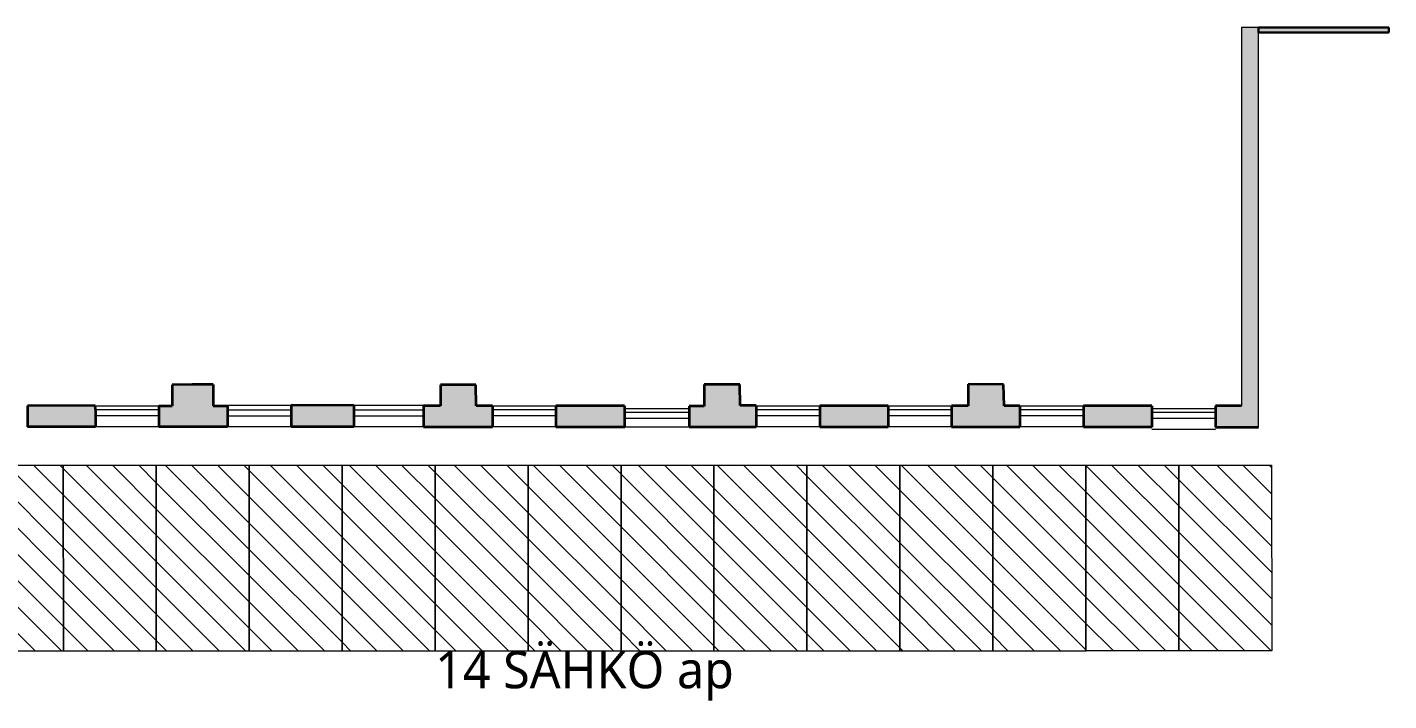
# Model space of a CAD drawing. Header units: millimetres. Extents: x -2569 to 735611, y -420503 to 265310.
# Drawn here: x 456196 to 492816, y 4059 to 22174 of the extents above; entities that cross this region are included whole.
import ezdxf

# ---------------------------------------------------------------- set-up
doc = ezdxf.new("R2010")
doc.units = ezdxf.units.MM
doc.linetypes.add('DASHDOT', pattern=[10, 5, -2.5, 0, -2.5])
for name, color, linetype, lineweight in [('02 IKKUNAT', 130, 'Continuous', 13), ('02 KANTAVA', 24, 'Continuous', 35), ('02 KANTAVA _väri', 2, 'Continuous', 35), ('02 SEINALINJA', 151, 'Continuous', 13), ('10 AP2', 7, 'DASHDOT', 9), ('AP sähköauton latauspiste', 150, 'Continuous', 15)]:
    doc.layers.add(name, color=color, linetype=linetype, lineweight=lineweight)
doc.styles.get("Standard").update_dxf_attribs({"font": ''})
doc.styles.get('Standard').set_extended_font_data('Roboto')

# ---------------------------------------------------------------- blocks, each defined once
blk = doc.blocks.new('parkkiruutu')
h = blk.add_hatch()
h.set_pattern_fill('ANSI31', color=256, scale=4000)
h.set_pattern_definition([(45, (0, 0), (-353.553, 353.553), [])])
h.paths.add_polyline_path([(0, 0), (5000, 0), (5000, -2500), (0, -2500)])
blk.add_lwpolyline([(0, 0), (5000, 0), (5000, -2500), (0, -2500)], close=True)

msp = doc.modelspace()

# ---------------------------------------------------------------- hatches: boundary and pattern name
at = {"layer": '02 KANTAVA _väri'}
h = msp.add_hatch(color=256, dxfattribs=at)
h.dxf.hatch_style = 1
h.paths.add_polyline_path([(489309, 22171), (488859, 22171), (488859, 11995), (488159, 11995), (488156, 11893), (488156, 11420), (489309, 11421)])
h = msp.add_hatch(color=256, dxfattribs=at)
h.dxf.hatch_style = 1
h.paths.add_polyline_path([(492816, 22171), (489310, 22171), (489310, 22031), (492816, 22031)])
h = msp.add_hatch(color=256, dxfattribs=at)
h.dxf.hatch_style = 1
h.paths.add_polyline_path([(461581, 11995), (461201, 11995), (461201, 12567), (460635, 12561), (460094, 12558), (460094, 11994), (459736, 11994), (459736, 11426), (461581, 11425)])
h = msp.add_hatch(color=256, dxfattribs=at)
h.dxf.hatch_style = 1
h.paths.add_polyline_path([(468706, 11878), (468706, 11988), (468267, 11987), (468261, 12559), (467308, 12559), (467308, 11989), (466858, 11989), (466858, 11879), (466858, 11422), (468706, 11421)])
h = msp.add_hatch(color=256, dxfattribs=at)
h.dxf.hatch_style = 1
h.paths.add_polyline_path([(475803, 12000), (475368, 11997), (475358, 12564), (474405, 12561), (474405, 11981), (473995, 11981), (473995, 11871), (473995, 11419), (475803, 11419), (475803, 11890)])
h = msp.add_hatch(color=256, dxfattribs=at)
h.dxf.hatch_style = 1
h.paths.add_polyline_path([(482891, 11880), (482891, 11990), (482468, 11990), (482456, 12564), (481503, 12576), (481503, 11993), (481057, 11994), (481057, 11884), (481057, 11419), (482891, 11420)])
h = msp.add_hatch(color=256, dxfattribs=at)
h.dxf.hatch_style = 1
h.paths.add_polyline_path([(458028, 11898), (458025, 12001), (456199, 11989), (456199, 11429), (458028, 11428)])
h = msp.add_hatch(color=256, dxfattribs=at)
h.dxf.hatch_style = 1
h.paths.add_polyline_path([(464980, 12001), (463292, 12007), (463291, 11890), (463291, 11424), (464980, 11423)])
h = msp.add_hatch(color=256, dxfattribs=at)
h.dxf.hatch_style = 1
h.paths.add_polyline_path([(472264, 11882), (472264, 11992), (470416, 11992), (470416, 11882), (470416, 11420), (472264, 11418)])
h = msp.add_hatch(color=256, dxfattribs=at)
h.dxf.hatch_style = 1
h.paths.add_polyline_path([(479356, 11880), (479356, 11990), (477518, 11991), (477518, 11881), (477518, 11419), (479356, 11419)])
h = msp.add_hatch(color=256, dxfattribs=at)
h.dxf.hatch_style = 1
h.paths.add_polyline_path([(486441, 11879), (486441, 11989), (484605, 11992), (484605, 11882), (484605, 11420), (486441, 11420)])

# ---------------------------------------------------------------- linework, layer by layer
at = {"layer": '02 IKKUNAT', "linetype": 'Continuous'}
for p, q in [((459746, 11887), (458028, 11887)), ((459746, 11722), (458028, 11722)), ((463299, 11875), (461581, 11875)), ((466858, 11877), (464980, 11877)), ((470424, 11887), (468706, 11887)), ((470424, 11722), (468706, 11722)), ((473982, 11815), (472264, 11815)), ((477522, 11887), (475803, 11887)), ((477522, 11722), (475803, 11722)), ((481074, 11887), (479356, 11887)), ((481074, 11722), (479356, 11722)), ((484609, 11887), (482891, 11887)), ((484609, 11722), (482891, 11722)), ((488159, 11815), (486441, 11815)), ((463299, 11710), (461581, 11710)), ((466858, 11712), (464980, 11712)), ((473982, 11650), (472264, 11650)), ((488159, 11650), (486441, 11650))]:
    msp.add_line(p, q, dxfattribs=at)
at = {"layer": '02 KANTAVA', "linetype": 'Continuous', "lineweight": 20}
msp.add_line((489309, 22171), (488859, 22171), dxfattribs=at)
at = {"layer": '02 KANTAVA'}
for p, q in [((460635, 12561), (460094, 12558)), ((460094, 12558), (460094, 11994)), ((460094, 12558), (460094, 11994)), ((461201, 12567), (460635, 12561)), ((461201, 12567), (460635, 12561)), ((461201, 12567), (461201, 11995)), ((461201, 12567), (461201, 11995)), ((468261, 12559), (467308, 12559)), ((467308, 12559), (467308, 11989)), ((468261, 12559), (467308, 12559)), ((467308, 12559), (467308, 11989)), ((468267, 11987), (468261, 12559)), ((468267, 11987), (468261, 12559)), ((475358, 12564), (474405, 12561)), ((475358, 12564), (474405, 12561)), ((474405, 12561), (474405, 11981)), ((474405, 12561), (474405, 11981)), ((475368, 11997), (475358, 12564)), ((475368, 11997), (475358, 12564)), ((481503, 12576), (481503, 11993)), ((482456, 12564), (481503, 12576)), ((482456, 12564), (481503, 12576)), ((481503, 12576), (481503, 11993)), ((482468, 11990), (482456, 12564)), ((482468, 11990), (482456, 12564)), ((458025, 12001), (456199, 11989)), ((458025, 12001), (456199, 11989)), ((456199, 11989), (456199, 11428)), ((456199, 11989), (456199, 11428)), ((458028, 11898), (458025, 12001)), ((458028, 11898), (458025, 12001)), ((458028, 11898), (458028, 11427)), ((458028, 11898), (458028, 11427)), ((459736, 11994), (459736, 11426)), ((459736, 11994), (460094, 11994)), ((459736, 11994), (459736, 11426)), ((459736, 11994), (460094, 11994)), ((461201, 11995), (461581, 11995)), ((461201, 11995), (461581, 11995)), ((461581, 11995), (461581, 11424)), ((461581, 11995), (461581, 11424)), ((463292, 12007), (463291, 11890)), ((463292, 12007), (463291, 11890)), ((463291, 11890), (463291, 11423)), ((463291, 11890), (463291, 11423)), ((464980, 12001), (463292, 12007)), ((464980, 12001), (463292, 12007)), ((464980, 12001), (464980, 11423)), ((464980, 12001), (464980, 11423)), ((467308, 11989), (466858, 11989)), ((466858, 11989), (466858, 11879)), ((466858, 11989), (466858, 11879)), ((467308, 11989), (466858, 11989)), ((466858, 11879), (466858, 11422)), ((466858, 11879), (466858, 11422)), ((468706, 11988), (468267, 11987)), ((468706, 11988), (468267, 11987)), ((468706, 11988), (468706, 11878)), ((468706, 11988), (468706, 11878)), ((468706, 11878), (468706, 11420)), ((468706, 11878), (468706, 11420)), ((470416, 11992), (470416, 11882)), ((472264, 11992), (470416, 11992)), ((470416, 11992), (470416, 11882)), ((472264, 11992), (470416, 11992)), ((470416, 11882), (470416, 11420)), ((470416, 11882), (470416, 11420)), ((472264, 11992), (472264, 11882)), ((472264, 11992), (472264, 11882)), ((472264, 11882), (472264, 11418)), ((472264, 11882), (472264, 11418)), ((474405, 11981), (473995, 11981)), ((473995, 11981), (473995, 11871)), ((474405, 11981), (473995, 11981)), ((473995, 11981), (473995, 11871)), ((473995, 11871), (473995, 11419)), ((473995, 11871), (473995, 11419)), ((475803, 12000), (475368, 11997)), ((475803, 12000), (475368, 11997)), ((475803, 12000), (475803, 11890)), ((475803, 12000), (475803, 11890)), ((475803, 11890), (475803, 11419)), ((475803, 11890), (475803, 11419)), ((479356, 11990), (477518, 11991)), ((477518, 11991), (477518, 11881)), ((479356, 11990), (477518, 11991)), ((477518, 11991), (477518, 11881)), ((477518, 11881), (477518, 11419)), ((477518, 11881), (477518, 11419)), ((479356, 11990), (479356, 11880)), ((479356, 11990), (479356, 11880)), ((479356, 11880), (479356, 11419)), ((479356, 11880), (479356, 11419)), ((481503, 11993), (481057, 11994)), ((481057, 11994), (481057, 11884)), ((481057, 11994), (481057, 11884)), ((481503, 11993), (481057, 11994)), ((481057, 11884), (481057, 11419)), ((481057, 11884), (481057, 11419)), ((482891, 11990), (482468, 11990)), ((482891, 11990), (482468, 11990)), ((482891, 11990), (482891, 11880)), ((482891, 11990), (482891, 11880)), ((482891, 11880), (482891, 11420)), ((482891, 11880), (482891, 11420)), ((486441, 11989), (484605, 11992)), ((484605, 11992), (484605, 11882)), ((486441, 11989), (484605, 11992)), ((484605, 11992), (484605, 11882)), ((484605, 11882), (484605, 11420)), ((484605, 11882), (484605, 11420)), ((486441, 11989), (486441, 11879)), ((486441, 11989), (486441, 11879)), ((486441, 11879), (486441, 11420)), ((486441, 11879), (486441, 11420)), ((488159, 11995), (488156, 11893)), ((488159, 11995), (488156, 11893)), ((488156, 11893), (488156, 11420)), ((488156, 11893), (488156, 11420)), ((488859, 11995), (488159, 11995)), ((458028, 11428), (456199, 11429)), ((458028, 11428), (456199, 11429)), ((461581, 11425), (459736, 11426)), ((461581, 11425), (459736, 11426)), ((464980, 11423), (463291, 11424)), ((464980, 11423), (463291, 11424)), ((468706, 11421), (466858, 11422)), ((468706, 11421), (466858, 11422)), ((472270, 11418), (470416, 11420)), ((472270, 11418), (470416, 11420)), ((475803, 11419), (473995, 11419)), ((475803, 11419), (473995, 11419)), ((479356, 11419), (477518, 11419)), ((479356, 11419), (477518, 11419)), ((482891, 11420), (481057, 11419)), ((482891, 11420), (481057, 11419)), ((486441, 11420), (484605, 11420)), ((486441, 11420), (484605, 11420)), ((488156, 11420), (489309, 11421))]:
    msp.add_line(p, q, dxfattribs=at)
at = {"layer": '02 KANTAVA', "linetype": 'Continuous', "lineweight": 20, "flags": 128}
for points in [[(488859, 22174), (488859, 11995)], [(489309, 11421), (489309, 22171)]]:
    msp.add_lwpolyline(points, dxfattribs=at)
at = {"layer": '02 KANTAVA', "linetype": 'Continuous', "lineweight": 30, "flags": 128}
for points in [[(492816, 22171), (489310, 22171)], [(489310, 22171), (489310, 22031)], [(489310, 22031), (492816, 22031)], [(492816, 22031), (492816, 22171)]]:
    msp.add_lwpolyline(points, dxfattribs=at)
at = {"layer": '02 SEINALINJA'}
for p, q in [((459746, 11983), (458028, 11983)), ((463299, 11998), (461581, 11998)), ((467308, 12001), (464980, 12001)), ((470424, 11983), (468706, 11983)), ((473982, 11911), (472264, 11911)), ((477522, 11983), (475803, 11983)), ((481074, 11983), (479356, 11983)), ((484609, 11983), (482891, 11983)), ((488159, 11910), (486441, 11910)), ((459746, 11427), (458028, 11425)), ((463291, 11424), (461573, 11423)), ((466858, 11424), (464980, 11423)), ((470424, 11427), (468706, 11425)), ((473982, 11419), (472264, 11417)), ((477522, 11427), (475804, 11425)), ((481074, 11427), (479356, 11425)), ((484609, 11427), (482891, 11425)), ((488160, 11354), (486441, 11353))]:
    msp.add_line(p, q, dxfattribs=at)

# ---------------------------------------------------------------- block references
at = {"layer": 'AP sähköauton latauspiste', "rotation": 90.00898365108897}
for p in [(454667, 5393), (457167, 5394), (459667, 5394), (462167, 5394), (464667, 5395), (467167, 5395), (469667, 5395), (472167, 5396), (474667, 5396), (477167, 5397), (479667, 5397), (482167, 5397), (484667, 5398), (487167, 5398)]:
    msp.add_blockref('parkkiruutu', p, dxfattribs=at)

# ---------------------------------------------------------------- texts
at = {"layer": '10 AP2', "insert": (467167, 5395), "char_height": 1000, "attachment_point": 1}
msp.add_mtext_dynamic_manual_height_columns('{\\fRoboto|b0|i0|c0|p2;14 SÄHKÖ ap}', width=9426.34, gutter_width=1, heights=[1515], dxfattribs=at)

doc.saveas('drawing.dxf')
